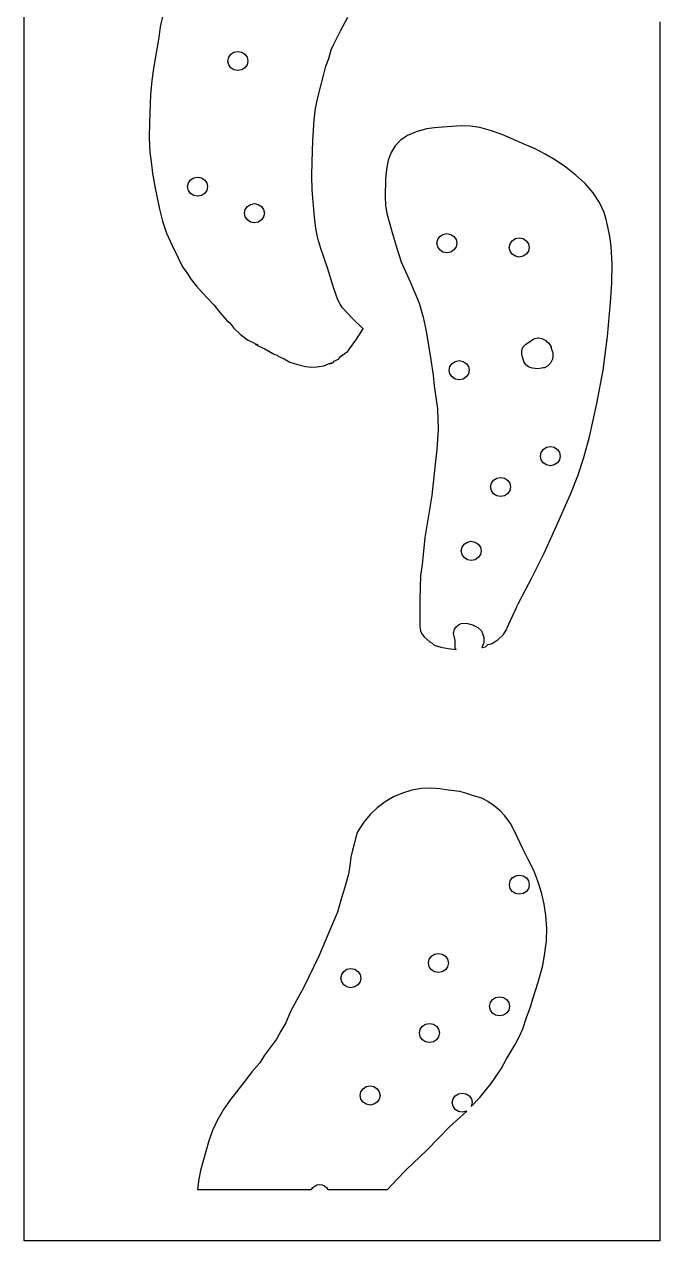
# Model space of a CAD drawing. Extents: x 2 to 598, y 977 to 2998.
# Drawn here: x 2 to 161.2, y 2389.1 to 2693.8 of the extents above; entities that cross this region are included whole.
import ezdxf

# ---------------------------------------------------------------- set-up
doc = ezdxf.new("R2010")
doc.units = 0

msp = doc.modelspace()

# ---------------------------------------------------------------- linework, layer by layer
at = {"layer": 'Calque 1'}
for p, q in [((37.5729, 2699.95), (36.0608, 2693.2)), ((81.19105, 2692.23125), (83.073, 2695.65)), ((36.0608, 2693.2), (35.7301, 2690.53)), ((79.4825, 2688.73), (81.19105, 2692.23125)), ((35.7301, 2690.53), (34.4072, 2683.33)), ((78.8681, 2687.46), (79.4825, 2688.73)), ((52.9999, 2684.65), (53.195869, 2685.586094)), ((53.195869, 2685.586094), (53.730425, 2686.34875)), ((53.730425, 2686.34875), (54.523319, 2686.862031)), ((54.523319, 2686.862031), (55.4943, 2687.05)), ((55.4943, 2687.05), (56.46543, 2686.862031)), ((55.4943, 2687.05), (55.4943, 2687.05)), ((56.46543, 2686.862031), (57.258463, 2686.34875)), ((57.258463, 2686.34875), (57.793139, 2685.586094)), ((57.793139, 2685.586094), (57.9892, 2684.65)), ((77.4976, 2683.33), (78.2536, 2685.25)), ((78.2536, 2685.25), (78.8681, 2687.46)), ((34.4072, 2683.33), (33.948444, 2679.811562)), ((53.195911, 2683.713906), (52.9999, 2684.65)), ((53.730463, 2682.95125), (53.195911, 2683.713906)), ((54.523333, 2682.437969), (53.730463, 2682.95125)), ((55.4943, 2682.25), (54.523333, 2682.437969)), ((56.46543, 2682.437969), (55.4943, 2682.25)), ((57.258463, 2682.95125), (56.46543, 2682.437969)), ((57.793139, 2683.713906), (57.258463, 2682.95125)), ((57.9892, 2684.65), (57.793139, 2683.713906)), ((76.9307, 2681.03), (77.4976, 2683.33)), ((33.948444, 2679.811562), (33.636425, 2676.28)), ((75.550562, 2675.52625), (76.9307, 2681.03)), ((33.636425, 2676.28), (33.368, 2669.2)), ((74.97853, 2672.742969), (75.550562, 2675.52625)), ((74.238462, 2664.6825), (74.5686, 2669.94)), ((74.5686, 2669.94), (74.97853, 2672.742969)), ((33.368, 2669.2), (33.291338, 2665.47125)), ((100.140347, 2666.946797), (97.975908, 2666.00875)), ((102.769, 2667.68), (100.140347, 2666.946797)), ((104.783, 2667.9375), (102.769, 2667.68)), ((106.785, 2668.09), (104.783, 2667.9375)), ((111.47, 2668.41), (106.785, 2668.09)), ((111.471, 2668.41), (111.47, 2668.41)), ((111.47, 2668.41), (111.47, 2668.41)), ((113.747875, 2668.32125), (111.471, 2668.41)), ((116.141, 2667.97), (113.747875, 2668.32125)), ((119.062703, 2667.191094), (116.141, 2667.97)), ((121.883625, 2666.16375), (119.062703, 2667.191094)), ((33.291338, 2665.47125), (33.415, 2661.75)), ((74.1433, 2659.41), (74.238462, 2664.6825)), ((96.235174, 2664.845703), (94.877637, 2663.4375)), ((97.975908, 2666.00875), (96.235174, 2664.845703)), ((127.387, 2663.75), (121.883625, 2666.16375)), ((129.985, 2662.64), (127.387, 2663.75)), ((33.415, 2661.75), (33.7933, 2659.41)), ((93.86279, 2661.763984), (93.150123, 2659.805)), ((94.877637, 2663.4375), (93.86279, 2661.763984)), ((132.461869, 2661.353828), (129.985, 2662.64)), ((135.047266, 2659.815), (132.461869, 2661.353828)), ((33.7933, 2659.41), (34.222575, 2655.89125)), ((74.052912, 2655.8675), (74.1433, 2659.41)), ((93.150123, 2659.805), (92.699129, 2657.540391)), ((137.641873, 2658.049297), (135.047266, 2659.815)), ((140.146375, 2656.0825), (137.641873, 2658.049297)), ((34.222575, 2655.89125), (34.260062, 2655.690469)), ((34.260062, 2655.690469), (34.6439, 2653.64)), ((43.11093, 2654.101875), (43.645663, 2654.865)), ((43.645663, 2654.865), (44.438639, 2655.380625)), ((44.438639, 2655.380625), (45.4096, 2655.57)), ((45.4096, 2655.57), (46.380456, 2655.380625)), ((45.4096, 2655.57), (45.4096, 2655.57)), ((46.380456, 2655.380625), (47.1733, 2654.865)), ((47.1733, 2654.865), (47.707919, 2654.101875)), ((74.0952, 2652.37), (74.052912, 2655.8675)), ((92.4693, 2654.95), (92.393375, 2650.69875)), ((92.699129, 2657.540391), (92.4693, 2654.95)), ((142.461455, 2653.940391), (140.146375, 2656.0825)), ((34.6439, 2653.64), (35.858975, 2647.5325)), ((42.9147, 2653.17), (43.11093, 2654.101875)), ((43.110761, 2652.232344), (42.9147, 2653.17)), ((43.645437, 2651.46625), (43.110761, 2652.232344)), ((44.43847, 2650.949531), (43.645437, 2651.46625)), ((47.173488, 2651.46625), (46.380583, 2650.949531)), ((47.708073, 2652.232344), (47.173488, 2651.46625)), ((47.707919, 2654.101875), (47.9041, 2653.17)), ((47.9041, 2653.17), (47.708073, 2652.232344)), ((74.7097, 2645.49), (74.0952, 2652.37)), ((144.487797, 2651.64875), (142.461455, 2653.940391)), ((146.126084, 2649.233359), (144.487797, 2651.64875)), ((45.4096, 2650.76), (44.43847, 2650.949531)), ((46.380583, 2650.949531), (45.4096, 2650.76)), ((57.872675, 2648.215), (58.665681, 2648.730625)), ((58.665681, 2648.730625), (59.6367, 2648.92)), ((59.6367, 2648.92), (60.607661, 2648.730625)), ((59.6367, 2648.92), (59.6367, 2648.92)), ((60.607661, 2648.730625), (61.400638, 2648.215)), ((92.393375, 2650.69875), (92.514581, 2648.567031)), ((92.514581, 2648.567031), (92.8, 2646.47)), ((147.277, 2646.72), (146.126084, 2649.233359)), ((35.858975, 2647.5325), (36.639481, 2644.51625)), ((57.1417, 2646.52), (57.337931, 2647.451875)), ((57.337777, 2645.583906), (57.1417, 2646.52)), ((57.872487, 2644.82125), (57.337777, 2645.583906)), ((57.337931, 2647.451875), (57.872675, 2648.215)), ((61.400638, 2648.215), (61.93537, 2647.451875)), ((61.935539, 2645.583906), (61.400863, 2644.82125)), ((61.93537, 2647.451875), (62.1316, 2646.52)), ((62.1316, 2646.52), (61.935539, 2645.583906)), ((74.9934, 2642.67), (74.7097, 2645.49)), ((92.8, 2646.47), (94.17, 2641.72)), ((147.76875, 2644.92625), (147.277, 2646.72)), ((36.639481, 2644.51625), (37.6199, 2641.56)), ((58.665555, 2644.307969), (57.872487, 2644.82125)), ((59.6367, 2644.12), (58.665555, 2644.307969)), ((60.60783, 2644.307969), (59.6367, 2644.12)), ((61.400863, 2644.82125), (60.60783, 2644.307969)), ((75.551681, 2640.144844), (74.9934, 2642.67)), ((148.175, 2643.11), (147.76875, 2644.92625)), ((148.682137, 2640.646406), (148.175, 2643.11)), ((37.6199, 2641.56), (38.99425, 2638.405)), ((76.2675, 2637.67875), (75.551681, 2640.144844)), ((94.17, 2641.72), (95.212613, 2638.00875)), ((105.35, 2639), (105.545906, 2639.936094)), ((105.545906, 2639.936094), (106.08025, 2640.69875)), ((106.08025, 2640.69875), (106.872969, 2641.212031)), ((106.872969, 2641.212031), (107.844, 2641.4)), ((107.844, 2641.4), (108.815187, 2641.212031)), ((107.844, 2641.4), (107.844, 2641.4)), ((108.815187, 2641.212031), (109.60825, 2640.69875)), ((109.60825, 2640.69875), (110.142938, 2639.936094)), ((110.142938, 2639.936094), (110.339, 2639)), ((123.682063, 2638.866094), (124.21675, 2639.62875)), ((124.21675, 2639.62875), (125.009812, 2640.142031)), ((125.009812, 2640.142031), (125.981, 2640.33)), ((125.981, 2640.33), (126.952187, 2640.142031)), ((125.981, 2640.33), (125.981, 2640.33)), ((126.952187, 2640.142031), (127.74525, 2639.62875)), ((127.74525, 2639.62875), (128.279937, 2638.866094)), ((149.015719, 2638.268125), (148.682137, 2640.646406)), ((38.99425, 2638.405), (40.5495, 2635.34)), ((77.9229, 2632.8), (76.2675, 2637.67875)), ((95.212613, 2638.00875), (96.438, 2634.35)), ((105.545906, 2638.068125), (105.35, 2639)), ((106.08025, 2637.305), (105.545906, 2638.068125)), ((106.872969, 2636.789375), (106.08025, 2637.305)), ((107.844, 2636.6), (106.872969, 2636.789375)), ((108.815187, 2636.787969), (107.844, 2636.6)), ((109.60825, 2637.30125), (108.815187, 2636.787969)), ((110.142938, 2638.063906), (109.60825, 2637.30125)), ((110.339, 2639), (110.142938, 2638.063906)), ((123.486, 2637.93), (123.682063, 2638.866094)), ((123.682063, 2636.998125), (123.486, 2637.93)), ((124.21675, 2636.235), (123.682063, 2636.998125)), ((125.009812, 2635.719375), (124.21675, 2636.235)), ((127.74525, 2636.235), (126.952187, 2635.719375)), ((128.279937, 2636.998125), (127.74525, 2636.235)), ((128.279937, 2638.866094), (128.476, 2637.93)), ((128.476, 2637.93), (128.279937, 2636.998125)), ((149.26675, 2633.6475), (149.015719, 2638.268125)), ((40.5495, 2635.34), (41.6362, 2633.08)), ((96.438, 2634.35), (98.711637, 2629.1925)), ((125.981, 2635.53), (125.009812, 2635.719375)), ((126.952187, 2635.719375), (125.981, 2635.53)), ((149.137156, 2629.008125), (149.26675, 2633.6475)), ((41.6362, 2633.08), (42.77, 2631.49)), ((42.77, 2631.49), (43.7622, 2629.89)), ((79.520338, 2627.66875), (77.9229, 2632.8)), ((43.7622, 2629.89), (45.094019, 2628.215781)), ((45.094019, 2628.215781), (46.5443, 2626.65125)), ((80.548945, 2624.847656), (79.520338, 2627.66875)), ((98.711637, 2629.1925), (100.879, 2623.99)), ((148.836, 2624.11), (149.137156, 2629.008125)), ((46.5443, 2626.65125), (49.4791, 2623.54)), ((81.080391, 2623.712441), (80.548945, 2624.847656)), ((148.106875, 2615.632969), (148.836, 2624.11)), ((49.4791, 2623.54), (51.033175, 2621.55375)), ((51.033175, 2621.55375), (52.6924, 2619.65)), ((81.6079, 2622.89), (81.080391, 2623.712441)), ((84.1692, 2620.1525), (81.6079, 2622.89)), ((100.879, 2623.99), (101.929688, 2620.497812)), ((52.6924, 2619.65), (53.4954, 2619.04)), ((53.4954, 2619.04), (54.4876, 2617.73)), ((86.8526, 2617.52), (84.1692, 2620.1525)), ((101.929688, 2620.497812), (102.68675, 2616.9325)), ((54.4876, 2617.73), (56.1014, 2616.1775)), ((56.1014, 2616.1775), (57.8895, 2614.82)), ((85.037538, 2614.7475), (86.8526, 2617.52)), ((102.68675, 2616.9325), (103.809, 2609.74)), ((127.577, 2613.59), (129.392, 2614.89)), ((129.392, 2614.89), (129.911, 2615.12375)), ((129.911, 2615.12375), (130.652, 2615.26)), ((130.652, 2615.26), (130.653, 2615.26)), ((130.653, 2615.26), (130.888, 2615.26)), ((130.653, 2615.26), (130.653, 2615.26)), ((130.888, 2615.26), (130.886, 2615.26)), ((130.886, 2615.26), (130.896, 2615.26)), ((130.896, 2615.26), (131.622125, 2615.10625)), ((131.622125, 2615.10625), (132.121, 2614.84)), ((146.97725, 2607.20375), (148.106875, 2615.632969)), ((57.8895, 2614.82), (58.581525, 2614.4175)), ((58.581525, 2614.4175), (59.307, 2614.12)), ((59.307, 2614.12), (60.487662, 2613.492812)), ((60.213625, 2613.5875), (59.8524, 2613.723437)), ((59.8524, 2613.723437), (60.7715, 2613.22)), ((60.487662, 2613.492812), (60.213625, 2613.5875)), ((60.7715, 2613.22), (62.2835, 2612.57)), ((62.2835, 2612.57), (64.2209, 2611.34)), ((82.8838, 2611.71), (83.4507, 2612.53)), ((83.4507, 2612.53), (85.037538, 2614.7475)), ((126.600641, 2611.865938), (126.746875, 2612.5175)), ((126.654, 2611.19), (126.600641, 2611.865938)), ((126.746875, 2612.5175), (127.077422, 2613.105313)), ((127.077422, 2613.105313), (127.577, 2613.59)), ((132.121, 2614.84), (132.606, 2614.61)), ((132.606, 2614.61), (132.841, 2614.39)), ((132.841, 2614.39), (133.29, 2614)), ((133.29, 2614), (133.941125, 2613.01125)), ((133.982016, 2612.820156), (133.921, 2612.87)), ((133.921, 2612.87), (134.373, 2611.65)), ((133.941125, 2613.01125), (133.982016, 2612.820156)), ((64.2209, 2611.34), (64.7402, 2611.13)), ((64.7402, 2611.13), (65.3071, 2610.97)), ((65.3071, 2610.97), (65.5908, 2610.68)), ((65.5908, 2610.68), (66.302312, 2610.35625)), ((66.302312, 2610.35625), (67.0553, 2610.07)), ((67.0553, 2610.07), (68.4728, 2609.21)), ((68.4728, 2609.21), (69.591063, 2608.84375)), ((69.591063, 2608.84375), (70.7409, 2608.56)), ((77.0248, 2608.27), (78.2061, 2608.8)), ((78.2061, 2608.8), (78.969548, 2609.014844)), ((78.45772, 2608.762031), (79.2453, 2609.05)), ((78.709613, 2608.87625), (78.45772, 2608.762031)), ((78.969548, 2609.014844), (78.709613, 2608.87625)), ((79.2453, 2609.05), (79.42065, 2609.1825)), ((79.42065, 2609.1825), (79.5765, 2609.42)), ((79.5765, 2609.42), (80.098125, 2609.71125)), ((80.098125, 2609.71125), (80.6628, 2609.95)), ((80.6628, 2609.95), (81.2302, 2610.64)), ((81.2302, 2610.64), (81.8916, 2611.13)), ((81.8916, 2611.13), (82.1748, 2611.18)), ((82.1748, 2611.18), (82.2219, 2611.38)), ((82.2219, 2611.38), (82.4585, 2611.54)), ((82.4585, 2611.54), (82.664813, 2611.58)), ((82.664813, 2611.58), (82.8838, 2611.71)), ((103.809, 2609.74), (104.423, 2605.97)), ((108.632063, 2608.11625), (109.16675, 2608.88)), ((109.16675, 2608.88), (109.959812, 2609.39625)), ((109.959812, 2609.39625), (110.931, 2609.59)), ((110.931, 2609.59), (111.902188, 2609.400469)), ((110.931, 2609.59), (110.931, 2609.59)), ((111.902188, 2609.400469), (112.69525, 2608.88375)), ((112.69525, 2608.88375), (113.229938, 2608.117656)), ((126.788375, 2610.45875), (126.654, 2611.19)), ((127.105, 2609.33), (126.788375, 2610.45875)), ((127.63925, 2608.51375), (127.105, 2609.33)), ((133.709, 2608.85), (133.575, 2608.7)), ((133.779, 2608.94), (133.709, 2608.85)), ((133.80275, 2608.93875), (133.779, 2608.94)), ((134.014, 2609.26), (133.80275, 2608.93875)), ((134.308594, 2609.9175), (134.014, 2609.26)), ((134.438, 2610.56), (134.308594, 2609.9175)), ((134.373, 2611.65), (134.438, 2610.56)), ((70.7409, 2608.56), (72.435616, 2608.136406)), ((72.435616, 2608.136406), (73.8578, 2607.94625)), ((73.8578, 2607.94625), (75.292509, 2607.990469)), ((75.292509, 2607.990469), (77.0248, 2608.27)), ((104.423, 2605.97), (104.659, 2603.27)), ((108.436, 2607.18), (108.632063, 2608.11625)), ((108.632063, 2606.248125), (108.436, 2607.18)), ((109.16675, 2605.485), (108.632063, 2606.248125)), ((113.229938, 2606.248125), (112.69525, 2605.485)), ((113.229938, 2608.117656), (113.426, 2607.18)), ((113.426, 2607.18), (113.229938, 2606.248125)), ((128.316, 2607.99), (127.63925, 2608.51375)), ((128.729, 2607.86), (128.316, 2607.99)), ((129.268, 2607.69), (128.708, 2607.86)), ((128.708, 2607.86), (128.729, 2607.86)), ((130.616, 2607.53), (129.268, 2607.69)), ((131.573, 2607.68), (130.616, 2607.53)), ((131.66, 2607.69), (131.573, 2607.68)), ((131.996, 2607.74), (131.66, 2607.69)), ((132.3275, 2607.77875), (131.996, 2607.74)), ((133.091, 2608.23), (132.3275, 2607.77875)), ((133.311, 2608.42), (133.091, 2608.23)), ((133.352, 2608.46), (133.311, 2608.42)), ((133.379, 2608.49), (133.352, 2608.46)), ((133.406, 2608.52), (133.379, 2608.49)), ((133.454, 2608.57), (133.406, 2608.52)), ((133.575, 2608.7), (133.454, 2608.57)), ((145.45425, 2598.832656), (146.97725, 2607.20375)), ((104.659, 2603.27), (105.51, 2597.5)), ((109.959812, 2604.969375), (109.16675, 2605.485)), ((110.931, 2604.78), (109.959812, 2604.969375)), ((111.902188, 2604.969375), (110.931, 2604.78)), ((112.69525, 2605.485), (111.902188, 2604.969375)), ((105.51, 2597.5), (105.65725, 2592.41625)), ((143.545, 2590.53), (145.45425, 2598.832656)), ((105.65725, 2592.41625), (105.368, 2587.34)), ((142.175, 2585.29), (143.545, 2590.53)), ((132.00675, 2587.355), (132.799813, 2587.870625)), ((132.799813, 2587.870625), (133.771, 2588.06)), ((133.771, 2588.06), (134.742187, 2587.870625)), ((133.771, 2588.06), (133.771, 2588.06)), ((134.742187, 2587.870625), (135.53525, 2587.355)), ((105.368, 2587.34), (104.801, 2582.88)), ((131.276, 2585.66), (131.472063, 2586.591875)), ((131.472063, 2584.722344), (131.276, 2585.66)), ((131.472063, 2586.591875), (132.00675, 2587.355)), ((132.00675, 2583.95625), (131.472063, 2584.722344)), ((135.53525, 2587.355), (136.069937, 2586.591875)), ((136.069937, 2584.722344), (135.53525, 2583.95625)), ((136.069937, 2586.591875), (136.266, 2585.66)), ((136.266, 2585.66), (136.069937, 2584.722344)), ((140.646547, 2580.734687), (142.175, 2585.29)), ((104.801, 2582.88), (104.045, 2575.75)), ((132.799813, 2583.439531), (132.00675, 2583.95625)), ((133.771, 2583.25), (132.799813, 2583.439531)), ((134.742187, 2583.439531), (133.771, 2583.25)), ((135.53525, 2583.95625), (134.742187, 2583.439531)), ((118.812, 2577.94), (119.008062, 2578.871875)), ((119.008062, 2578.871875), (119.54275, 2579.635)), ((119.54275, 2579.635), (120.335812, 2580.150625)), ((120.335812, 2580.150625), (121.307, 2580.34)), ((121.307, 2580.34), (122.278188, 2580.150625)), ((121.307, 2580.34), (121.307, 2580.34)), ((122.278188, 2580.150625), (123.07125, 2579.635)), ((123.07125, 2579.635), (123.605938, 2578.871875)), ((123.605938, 2578.871875), (123.802, 2577.94)), ((138.888125, 2576.2525), (140.646547, 2580.734687)), ((104.045, 2575.75), (102.344, 2565.27)), ((119.008062, 2577.002344), (118.812, 2577.94)), ((119.54275, 2576.23625), (119.008062, 2577.002344)), ((120.335812, 2575.719531), (119.54275, 2576.23625)), ((121.307, 2575.53), (120.335812, 2575.719531)), ((122.278188, 2575.719531), (121.307, 2575.53)), ((123.07125, 2576.23625), (122.278188, 2575.719531)), ((123.605938, 2577.002344), (123.07125, 2576.23625)), ((123.802, 2577.94), (123.605938, 2577.002344)), ((134.993, 2567.44), (138.888125, 2576.2525)), ((132.185625, 2561.3325), (134.993, 2567.44)), ((102.344, 2565.27), (101.635, 2558.51)), ((111.660047, 2562.846094), (112.194625, 2563.60875)), ((112.194625, 2563.60875), (112.987391, 2564.122031)), ((112.987391, 2564.122031), (113.958, 2564.31)), ((113.958, 2564.31), (114.929187, 2564.122031)), ((113.958, 2564.31), (113.958, 2564.31)), ((114.929187, 2564.122031), (115.72225, 2563.60875)), ((115.72225, 2563.60875), (116.256938, 2562.846094)), ((111.464, 2561.91), (111.660047, 2562.846094)), ((111.660047, 2560.978125), (111.464, 2561.91)), ((112.194625, 2560.215), (111.660047, 2560.978125)), ((112.987391, 2559.699375), (112.194625, 2560.215)), ((115.72225, 2560.215), (114.929187, 2559.699375)), ((116.256938, 2560.978125), (115.72225, 2560.215)), ((116.256938, 2562.846094), (116.453, 2561.91)), ((116.453, 2561.91), (116.256938, 2560.978125)), ((129.229, 2555.36), (132.185625, 2561.3325)), ((101.635, 2558.51), (101.257, 2555.77)), ((113.958, 2559.51), (112.987391, 2559.699375)), ((114.929187, 2559.699375), (113.958, 2559.51)), ((101.257, 2555.77), (101.138, 2552.70375)), ((125.723875, 2548.6125), (129.229, 2555.36)), ((101.138, 2552.70375), (101.115, 2549.63)), ((101.115, 2549.63), (101.06475, 2546.80125)), ((123.778, 2544.47), (125.341, 2547.92)), ((125.341, 2547.92), (125.35, 2547.94)), ((125.348453, 2547.940625), (125.723875, 2548.6125)), ((125.35, 2547.94), (125.348453, 2547.940625)), ((101.06475, 2546.80125), (101.115, 2543.98)), ((101.115, 2543.98), (101.098, 2542.92375)), ((101.098, 2542.92375), (101.21, 2541.89)), ((101.21, 2541.89), (101.594266, 2541.127812)), ((109.52225, 2541.21375), (109.752, 2542.27)), ((109.752, 2542.27), (110.171141, 2542.870937)), ((110.171141, 2542.870937), (110.786125, 2543.3575)), ((110.786125, 2543.3575), (111.463547, 2543.690312)), ((111.463547, 2543.690312), (112.07, 2543.83)), ((112.07, 2543.83), (112.071, 2543.83)), ((112.071, 2543.83), (113.11, 2543.68)), ((113.11, 2543.68), (113.383, 2543.65)), ((113.383, 2543.65), (114.32125, 2543.37875)), ((114.32125, 2543.37875), (114.625, 2543.19)), ((114.625, 2543.19), (115.631, 2542.69)), ((115.631, 2542.69), (116.510375, 2541.84)), ((116.510375, 2541.84), (116.786, 2541.2)), ((121.952, 2540.86), (122.872, 2542.29)), ((122.872, 2542.29), (122.944, 2542.62)), ((122.872, 2542.29), (122.872, 2542.29)), ((122.944, 2542.62), (123.763, 2544.43)), ((123.763, 2544.43), (123.778, 2544.47)), ((101.594266, 2541.127812), (102.202125, 2540.3525)), ((102.202125, 2540.3525), (103.573, 2539.1)), ((103.573, 2539.1), (104.187, 2538.78)), ((104.187, 2538.78), (104.66, 2538.28)), ((109.642, 2540.51), (109.52225, 2541.21375)), ((109.936, 2539.44), (109.642, 2540.51)), ((109.915, 2537.75), (109.936, 2539.44)), ((117.070625, 2538.8325), (116.623, 2537.67)), ((116.786, 2541.2), (117.078, 2540.25)), ((117.146828, 2539.500937), (117.070625, 2538.8325)), ((117.078, 2540.25), (117.146828, 2539.500937)), ((119.211, 2538.69), (120.66475, 2539.68125)), ((120.66475, 2539.68125), (121.952, 2540.86)), ((104.66, 2538.28), (106.38025, 2537.76375)), ((106.38025, 2537.76375), (108.156, 2537.42)), ((108.156, 2537.42), (110.213, 2537.2)), ((110.0385, 2537.44875), (109.915, 2537.75)), ((110.213, 2537.2), (110.0385, 2537.44875)), ((116.623, 2537.67), (116.802, 2537.71)), ((116.802, 2537.71), (117.511, 2537.83)), ((117.511, 2537.83), (118.125, 2538.45)), ((118.125, 2538.45), (118.666125, 2538.57)), ((118.666125, 2538.57), (119.211, 2538.69)), ((101.525938, 2502.369258), (99.074114, 2501.941563)), ((104.045, 2502.5), (101.525938, 2502.369258)), ((106.106, 2502.3275), (104.045, 2502.5)), ((104.045, 2502.5), (104.045, 2502.5)), ((108.155, 2501.96), (106.106, 2502.3275)), ((94.465563, 2500.2525), (92.355524, 2499.019727)), ((96.712874, 2501.231211), (94.465563, 2500.2525)), ((99.074114, 2501.941563), (96.712874, 2501.231211)), ((111.132, 2501.59), (108.155, 2501.96)), ((112.8825, 2501.13875), (111.132, 2501.59)), ((114.534, 2500.53), (112.8825, 2501.13875)), ((116.613, 2499.92), (114.534, 2500.53)), ((118.131531, 2499.13), (116.613, 2499.92)), ((119.7305, 2498.01), (118.131531, 2499.13)), ((90.406105, 2497.547188), (88.640648, 2495.84918)), ((92.355524, 2499.019727), (90.406105, 2497.547188)), ((121.211719, 2496.7475), (119.7305, 2498.01)), ((122.377, 2495.53), (121.211719, 2496.7475)), ((87.0825, 2493.94), (86.18495, 2492.69375)), ((88.640648, 2495.84918), (87.0825, 2493.94)), ((123.782234, 2493.583906), (122.377, 2495.53)), ((124.912875, 2491.54125), (123.782234, 2493.583906)), ((85.3819, 2491.32), (84.952062, 2489.88)), ((86.18495, 2492.69375), (85.3819, 2491.32)), ((126.866, 2487.26), (124.912875, 2491.54125)), ((84.204575, 2486.91375), (83.8228, 2485.17)), ((84.6258, 2488.41), (84.204575, 2486.91375)), ((84.952062, 2489.88), (84.6258, 2488.41)), ((128.253625, 2484.5675), (126.866, 2487.26)), ((83.8228, 2485.17), (83.530625, 2483.02125)), ((129.606, 2481.86), (128.253625, 2484.5675)), ((83.2089, 2480.88), (82.293375, 2477.62875)), ((83.530625, 2483.02125), (83.2089, 2480.88)), ((130.660156, 2479.123437), (129.606, 2481.86)), ((123.515, 2478.27), (123.711203, 2479.207656)), ((123.711062, 2477.338125), (123.515, 2478.27)), ((123.711203, 2479.207656), (124.246125, 2479.97375)), ((124.246125, 2479.97375), (125.039234, 2480.490469)), ((125.039234, 2480.490469), (126.01, 2480.68)), ((126.01, 2480.68), (126.981188, 2480.490469)), ((126.01, 2480.68), (126.01, 2480.68)), ((126.981188, 2480.490469), (127.77425, 2479.97375)), ((127.77425, 2479.97375), (128.308937, 2479.207656)), ((128.308937, 2479.207656), (128.505, 2478.27)), ((128.505, 2478.27), (128.308937, 2477.338125)), ((131.5285, 2476.2875), (130.660156, 2479.123437)), ((82.293375, 2477.62875), (81.2715, 2474.4)), ((124.24575, 2476.575), (123.711062, 2477.338125)), ((125.038812, 2476.059375), (124.24575, 2476.575)), ((126.01, 2475.87), (125.038812, 2476.059375)), ((126.981188, 2476.059375), (126.01, 2475.87)), ((127.77425, 2476.575), (126.981188, 2476.059375)), ((128.308937, 2477.338125), (127.77425, 2476.575)), ((132.203344, 2473.402813), (131.5285, 2476.2875)), ((81.2715, 2474.4), (80.4209, 2471.37)), ((132.677, 2470.52), (132.203344, 2473.402813)), ((80.4209, 2471.37), (79.2396, 2468.47)), ((132.898031, 2467.385781), (132.677, 2470.52)), ((79.2396, 2468.47), (75.79615, 2460.37875)), ((132.79525, 2464.24875), (132.898031, 2467.385781)), ((132.432594, 2461.124844), (132.79525, 2464.24875)), ((75.79615, 2460.37875), (71.9636, 2452.46)), ((103.233, 2458.66), (103.429063, 2459.591875)), ((103.429063, 2459.591875), (103.96375, 2460.355)), ((103.96375, 2460.355), (104.756812, 2460.870625)), ((104.756812, 2460.870625), (105.728, 2461.06)), ((105.728, 2461.06), (106.699188, 2460.870625)), ((105.728, 2461.06), (105.728, 2461.06)), ((106.699188, 2460.870625), (107.49225, 2460.355)), ((107.49225, 2460.355), (108.026938, 2459.591875)), ((108.026938, 2459.591875), (108.223, 2458.66)), ((131.874, 2458.03), (132.432594, 2461.124844)), ((81.498077, 2455.801875), (82.032787, 2456.565)), ((82.032787, 2456.565), (82.825855, 2457.080625)), ((82.825855, 2457.080625), (83.797, 2457.27)), ((83.797, 2457.27), (84.768088, 2457.080625)), ((83.797, 2457.27), (83.797, 2457.27)), ((84.768088, 2457.080625), (85.561125, 2456.565)), ((85.561125, 2456.565), (86.095825, 2455.801875)), ((103.429063, 2457.723906), (103.233, 2458.66)), ((103.96375, 2456.96125), (103.429063, 2457.723906)), ((104.756812, 2456.447969), (103.96375, 2456.96125)), ((105.728, 2456.26), (104.756812, 2456.447969)), ((106.699188, 2456.447969), (105.728, 2456.26)), ((107.49225, 2456.96125), (106.699188, 2456.447969)), ((108.026938, 2457.723906), (107.49225, 2456.96125)), ((108.223, 2458.66), (108.026938, 2457.723906)), ((130.71975, 2453.82375), (131.874, 2458.03)), ((81.302, 2454.87), (81.498077, 2455.801875)), ((81.498077, 2453.932344), (81.302, 2454.87)), ((82.032787, 2453.16625), (81.498077, 2453.932344)), ((86.095825, 2453.932344), (85.561125, 2453.16625)), ((86.095825, 2455.801875), (86.2919, 2454.87)), ((86.2919, 2454.87), (86.095825, 2453.932344)), ((129.369, 2449.67), (130.71975, 2453.82375)), ((71.9636, 2452.46), (70.26915, 2449.3925)), ((82.825855, 2452.649531), (82.032787, 2453.16625)), ((83.797, 2452.46), (82.825855, 2452.649531)), ((84.768088, 2452.649531), (83.797, 2452.46)), ((85.561125, 2453.16625), (84.768088, 2452.649531)), ((70.26915, 2449.3925), (68.6092, 2446.31)), ((118.548, 2447.78), (118.744062, 2448.716094)), ((118.744062, 2446.843906), (118.548, 2447.78)), ((118.744062, 2448.716094), (119.27875, 2449.47875)), ((119.27875, 2449.47875), (120.071813, 2449.992031)), ((120.071813, 2449.992031), (121.043, 2450.18)), ((121.043, 2450.18), (122.013609, 2449.992031)), ((121.043, 2450.18), (121.043, 2450.18)), ((122.013609, 2449.992031), (122.806375, 2449.47875)), ((122.806375, 2449.47875), (123.340953, 2448.716094)), ((123.340953, 2448.716094), (123.537, 2447.78)), ((123.537, 2447.78), (123.340953, 2446.843906)), ((127.763, 2445), (128.766, 2447.67)), ((128.766, 2447.67), (129.369, 2449.67)), ((68.6092, 2446.31), (67.475, 2443.65)), ((119.27875, 2446.08125), (118.744062, 2446.843906)), ((120.071813, 2445.567969), (119.27875, 2446.08125)), ((121.043, 2445.38), (120.071813, 2445.567969)), ((122.013609, 2445.567969), (121.043, 2445.38)), ((122.806375, 2446.08125), (122.013609, 2445.567969)), ((123.340953, 2446.843906), (122.806375, 2446.08125)), ((126.866, 2442.18), (127.763, 2445)), ((66.2936, 2441.61), (65.2074, 2439.6)), ((67.475, 2443.65), (66.2936, 2441.61)), ((100.999, 2441.13), (101.195062, 2442.066094)), ((101.195062, 2442.066094), (101.72975, 2442.82875)), ((101.72975, 2442.82875), (102.522813, 2443.342031)), ((102.522813, 2443.342031), (103.494, 2443.53)), ((103.494, 2443.53), (104.465187, 2443.342031)), ((103.494, 2443.53), (103.494, 2443.53)), ((104.465187, 2443.342031), (105.25825, 2442.82875)), ((105.25825, 2442.82875), (105.792938, 2442.066094)), ((105.792938, 2442.066094), (105.989, 2441.13)), ((125.992016, 2440.175313), (126.866, 2442.18)), ((65.2074, 2439.6), (63.707687, 2437.58375)), ((101.195062, 2440.193906), (100.999, 2441.13)), ((101.72975, 2439.43125), (101.195062, 2440.193906)), ((102.522813, 2438.917969), (101.72975, 2439.43125)), ((103.494, 2438.73), (102.522813, 2438.917969)), ((104.465187, 2438.917969), (103.494, 2438.73)), ((105.25825, 2439.43125), (104.465187, 2438.917969)), ((105.792938, 2440.193906), (105.25825, 2439.43125)), ((105.989, 2441.13), (105.792938, 2440.193906)), ((122.708, 2434.48), (124.950875, 2438.2475)), ((124.950875, 2438.2475), (125.992016, 2440.175313)), ((62.1833, 2435.59), (60.9549, 2433.66)), ((63.707687, 2437.58375), (62.1833, 2435.59)), ((60.9549, 2433.66), (59.0176, 2431.37)), ((118.9405, 2428.455), (121.479, 2432.15)), ((121.479, 2432.15), (122.708, 2434.48)), ((57.6001, 2429.44), (53.689438, 2424.48625)), ((59.0176, 2431.37), (57.6001, 2429.44)), ((86.1255, 2425.46), (86.321511, 2426.397656)), ((86.321511, 2426.397656), (86.856063, 2427.16375)), ((86.856063, 2427.16375), (87.648933, 2427.680469)), ((87.648933, 2427.680469), (88.6199, 2427.87)), ((88.6199, 2427.87), (89.591045, 2427.680469)), ((88.6199, 2427.87), (88.6199, 2427.87)), ((89.591045, 2427.680469), (90.384113, 2427.16375)), ((90.384113, 2427.16375), (90.918823, 2426.397656)), ((90.918823, 2426.397656), (91.1149, 2425.46)), ((110.723969, 2425.892031), (111.695, 2426.08)), ((111.695, 2426.08), (112.666187, 2425.892031)), ((116.141, 2424.94), (118.9405, 2428.455)), ((53.689438, 2424.48625), (51.872317, 2421.920781)), ((86.321511, 2424.528125), (86.1255, 2425.46)), ((86.856063, 2423.765), (86.321511, 2424.528125)), ((87.648933, 2423.249375), (86.856063, 2423.765)), ((88.6199, 2423.06), (87.648933, 2423.249375)), ((89.591045, 2423.249375), (88.6199, 2423.06)), ((90.384113, 2423.765), (89.591045, 2423.249375)), ((90.918823, 2424.528125), (90.384113, 2423.765)), ((91.1149, 2425.46), (90.918823, 2424.528125)), ((109.201, 2423.68), (109.396906, 2424.616094)), ((109.396906, 2422.743906), (109.201, 2423.68)), ((109.396906, 2424.616094), (109.93125, 2425.37875)), ((109.93125, 2425.37875), (110.723969, 2425.892031)), ((112.666187, 2425.892031), (113.45925, 2425.37875)), ((113.45925, 2425.37875), (113.993938, 2424.616094)), ((113.909, 2422.67), (116.141, 2424.94)), ((114.19, 2423.68), (113.909, 2422.67)), ((113.993938, 2424.616094), (114.19, 2423.68)), ((51.872317, 2421.920781), (50.277, 2419.21)), ((108.533, 2417.61), (112.826, 2421.57)), ((109.93125, 2421.98125), (109.396906, 2422.743906)), ((110.723969, 2421.467969), (109.93125, 2421.98125)), ((111.695, 2421.28), (110.723969, 2421.467969)), ((112.826, 2421.57), (111.695, 2421.28)), ((50.277, 2419.21), (49.122188, 2416.676563)), ((105.928625, 2414.91375), (108.533, 2417.61)), ((48.1785, 2414.0625), (46.686, 2408.72)), ((49.122188, 2416.676563), (48.1785, 2414.0625)), ((102.722, 2411.67), (105.928625, 2414.91375)), ((97.754825, 2406.89125), (102.722, 2411.67)), ((46.686, 2408.72), (46.135913, 2406.68375)), ((46.135913, 2406.68375), (45.6939, 2404.46)), ((95.359916, 2404.482656), (97.754825, 2406.89125)), ((45.6939, 2404.46), (45.3631, 2401.91)), ((45.3631, 2401.91), (73.9252, 2401.91)), ((73.9252, 2401.91), (74.289533, 2402.394844)), ((74.289533, 2402.394844), (74.759737, 2402.77375)), ((74.759737, 2402.77375), (75.311748, 2403.030781)), ((75.311748, 2403.030781), (75.9215, 2403.15)), ((75.9215, 2403.15), (76.571347, 2403.0575)), ((76.571347, 2403.0575), (77.1635, 2402.8075)), ((77.1635, 2402.8075), (77.669103, 2402.41875)), ((77.669103, 2402.41875), (78.0593, 2401.91)), ((78.0593, 2401.91), (93.0155, 2401.91)), ((93.0155, 2401.91), (95.359916, 2404.482656))]:
    msp.add_line(p, q, dxfattribs=at)
at = {"layer": 'Layer 1'}
for p, q in [((1.99988, 2389.08), (1.99988, 2938)), ((161.16, 2694.49), (161.16, 2692.49)), ((161.16, 2692.49), (161.16, 2541.98)), ((161.16, 2541.98), (161.16, 2539.98)), ((161.16, 2539.98), (161.16, 2537.98)), ((161.16, 2537.98), (161.16, 2389.08)), ((161.16, 2389.08), (1.99988, 2389.08))]:
    msp.add_line(p, q, dxfattribs=at)

doc.saveas('drawing.dxf')
